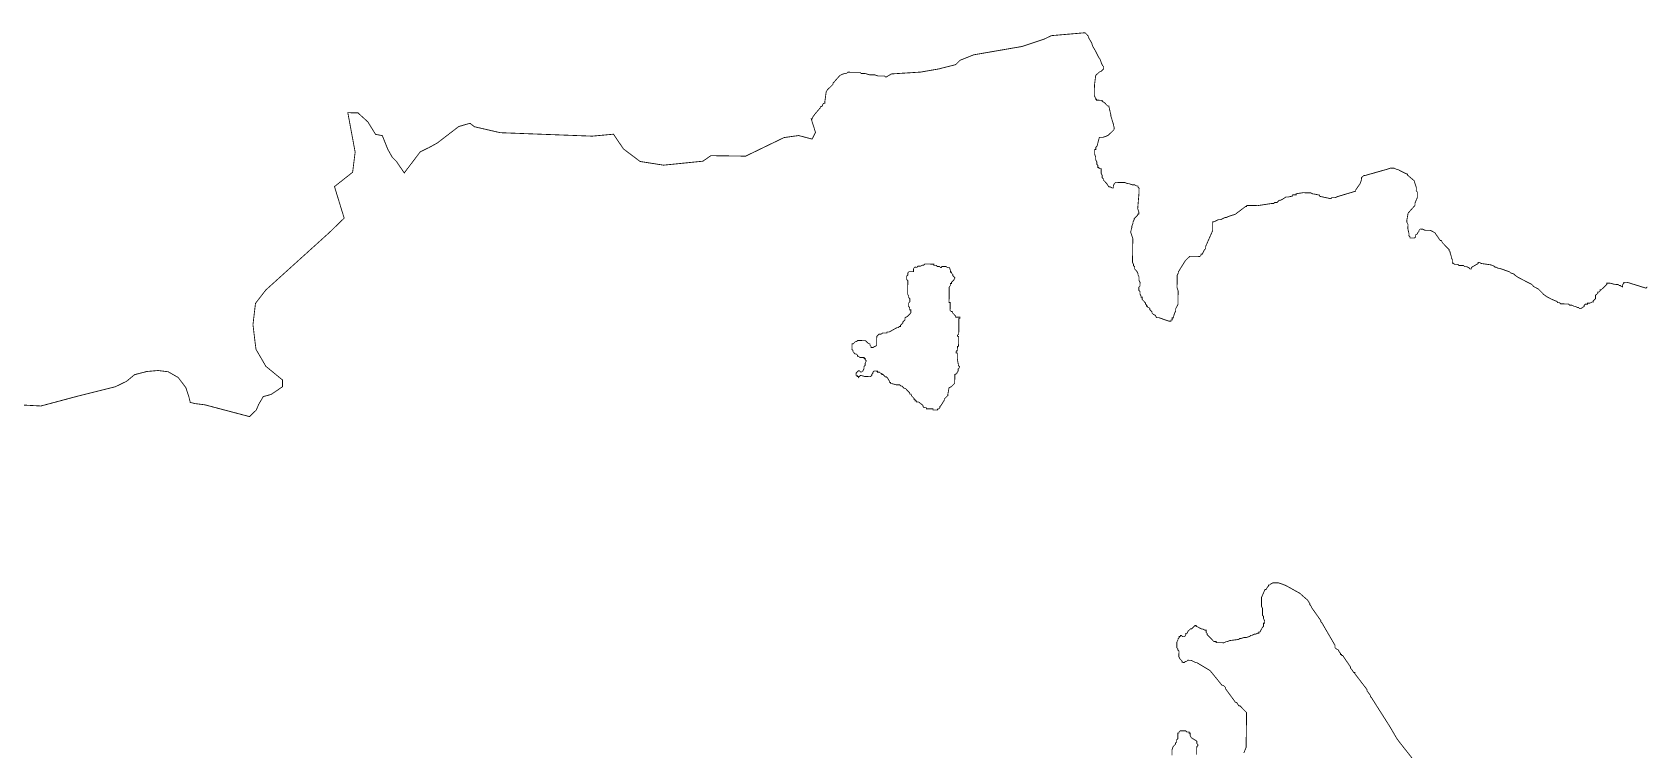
# Model space of a CAD drawing. Header units: metres. Extents: x 273899 to 302286, y 1977397 to 2102169.
# Drawn here: x 283138 to 288905, y 2051370 to 2053932 of the extents above; entities that cross this region are included whole.
import ezdxf

# ---------------------------------------------------------------- set-up
doc = ezdxf.new("R2010")
doc.units = ezdxf.units.M
doc.header["$MEASUREMENT"] = 0
doc.layers.add('HAZARDS LINE', color=1, linetype='Continuous')

msp = doc.modelspace()

# ---------------------------------------------------------------- linework, layer by layer
at = {"layer": 'HAZARDS LINE', "lineweight": 0}
for points in [[(288903.7, 2053023.7, 3, 3, 0), (288899.6, 2053018.3, 3, 3, 0), (288831.8, 2053039.3, 3, 3, 0), (288819.7, 2053039.4, 3, 3, 0), (288819.7, 2053035.4, 3, 3, 0), (288815.6, 2053031.5, 3, 3, 0), (288815.5, 2053023.4, 3, 3, 0), (288811.5, 2053023.5, 3, 3, 0), (288807.6, 2053027.6, 3, 3, 0), (288803.6, 2053027.6, 3, 3, 0), (288799.6, 2053031.7, 3, 3, 0), (288787.6, 2053031.8, 3, 3, 0), (288771.6, 2053036, 3, 3, 0), (288759.6, 2053036.2, 3, 3, 0), (288759.6, 2053032.2, 3, 3, 0), (288755.5, 2053028.2, 3, 3, 0), (288743.3, 2053016.4, 3, 3, 0), (288739.3, 2053012.4, 3, 3, 0), (288735.3, 2053012.5, 3, 3, 0), (288735.2, 2053008.5, 3, 3, 0), (288731.1, 2053004.5, 3, 3, 0), (288727.1, 2053004.6, 3, 3, 0), (288727.1, 2053000.6, 3, 3, 0), (288723, 2052996.6, 3, 3, 0), (288719, 2052992.7, 3, 3, 0), (288718.8, 2052980.6, 3, 3, 0), (288714.7, 2052976.7, 3, 3, 0), (288710.7, 2052972.7, 3, 3, 0), (288710.6, 2052968.7, 3, 3, 0), (288706.6, 2052968.8, 3, 3, 0), (288698.6, 2052964.9, 3, 3, 0), (288690.5, 2052965, 3, 3, 0), (288690.5, 2052961, 3, 3, 0), (288682.5, 2052961.1, 3, 3, 0), (288678.4, 2052957.1, 3, 3, 0), (288678.4, 2052953.1, 3, 3, 0), (288666.2, 2052945.3, 3, 3, 0), (288662.2, 2052945.3, 3, 3, 0), (288658.3, 2052949.4, 3, 3, 0), (288654.3, 2052949.4, 3, 3, 0), (288646.3, 2052953.6, 3, 3, 0), (288642.3, 2052953.6, 3, 3, 0), (288634.4, 2052957.7, 3, 3, 0), (288626.4, 2052957.8, 3, 3, 0), (288622.4, 2052961.9, 3, 3, 0), (288594.4, 2052962.3, 3, 3, 0), (288590.4, 2052966.3, 3, 3, 0), (288582.4, 2052966.4, 3, 3, 0), (288582.4, 2052970.4, 3, 3, 0), (288562.5, 2052978.7, 3, 3, 0), (288546.6, 2052986.9, 3, 3, 0), (288534.7, 2052995.1, 3, 3, 0), (288530.7, 2052999.2, 3, 3, 0), (288514.9, 2053015.4, 3, 3, 0), (288499, 2053023.6, 3, 3, 0), (288491.1, 2053031.8, 3, 3, 0), (288475.2, 2053040, 3, 3, 0), (288443.4, 2053056.4, 3, 3, 0), (288431.5, 2053064.6, 3, 3, 0), (288427.5, 2053068.7, 3, 3, 0), (288415.5, 2053072.8, 3, 3, 0), (288411.6, 2053076.9, 3, 3, 0), (288375.7, 2053089.4, 3, 3, 0), (288371.7, 2053089.4, 3, 3, 0), (288363.7, 2053093.6, 3, 3, 0), (288359.7, 2053093.6, 3, 3, 0), (288355.8, 2053097.7, 3, 3, 0), (288343.8, 2053101.8, 3, 3, 0), (288311.8, 2053106.3, 3, 3, 0), (288303.9, 2053110.4, 3, 3, 0), (288299.9, 2053110.4, 3, 3, 0), (288299.8, 2053106.4, 3, 3, 0), (288279.6, 2053094.7, 3, 3, 0), (288275.6, 2053090.7, 3, 3, 0), (288275.5, 2053086.7, 3, 3, 0), (288271.5, 2053086.8, 3, 3, 0), (288267.5, 2053090.8, 3, 3, 0), (288259.6, 2053094.9, 3, 3, 0), (288251.6, 2053095.1, 3, 3, 0), (288247.6, 2053099.1, 3, 3, 0), (288231.6, 2053099.3, 3, 3, 0), (288227.6, 2053103.4, 3, 3, 0), (288215.6, 2053103.5, 3, 3, 0), (288211.7, 2053107.6, 3, 3, 0), (288207.7, 2053107.7, 3, 3, 0), (288207.8, 2053119.7, 3, 3, 0), (288203.9, 2053127.7, 3, 3, 0), (288204, 2053131.7, 3, 3, 0), (288200.1, 2053143.8, 3, 3, 0), (288200.2, 2053147.8, 3, 3, 0), (288196.2, 2053151.9, 3, 3, 0), (288196.3, 2053155.9, 3, 3, 0), (288192.3, 2053160, 3, 3, 0), (288188.4, 2053164, 3, 3, 0), (288172.6, 2053180.2, 3, 3, 0), (288168.7, 2053188.3, 3, 3, 0), (288164.7, 2053188.4, 3, 3, 0), (288145, 2053216.7, 3, 3, 0), (288129.1, 2053224.9, 3, 3, 0), (288109.1, 2053225.2, 3, 3, 0), (288101.1, 2053229.3, 3, 3, 0), (288093.1, 2053229.4, 3, 3, 0), (288089, 2053225.4, 3, 3, 0), (288089, 2053221.4, 3, 3, 0), (288084.9, 2053217.5, 3, 3, 0), (288080.8, 2053209.5, 3, 3, 0), (288076.8, 2053209.6, 3, 3, 0), (288076.7, 2053201.6, 3, 3, 0), (288072.6, 2053197.6, 3, 3, 0), (288056.6, 2053197.8, 3, 3, 0), (288056.7, 2053201.8, 3, 3, 0), (288052.7, 2053205.9, 3, 3, 0), (288052.8, 2053213.9, 3, 3, 0), (288049, 2053230, 3, 3, 0), (288049.3, 2053246, 3, 3, 0), (288045.4, 2053254.1, 3, 3, 0), (288045.5, 2053262.1, 3, 3, 0), (288049.8, 2053286.1, 3, 3, 0), (288074.2, 2053313.8, 3, 3, 0), (288074.3, 2053321.8, 3, 3, 0), (288082.6, 2053341.7, 3, 3, 0), (288082.8, 2053361.8, 3, 3, 0), (288078.9, 2053365.8, 3, 3, 0), (288079.1, 2053377.8, 3, 3, 0), (288075.2, 2053389.9, 3, 3, 0), (288071.4, 2053402, 3, 3, 0), (288047.6, 2053422.3, 3, 3, 0), (288047.6, 2053426.3, 3, 3, 0), (288043.6, 2053426.4, 3, 3, 0), (288027.7, 2053434.6, 3, 3, 0), (288011.8, 2053442.8, 3, 3, 0), (288007.8, 2053442.9, 3, 3, 0), (287999.8, 2053447, 3, 3, 0), (287987.8, 2053447.2, 3, 3, 0), (287975.8, 2053443.3, 3, 3, 0), (287895.3, 2053420.4, 3, 3, 0), (287891.3, 2053420.4, 3, 3, 0), (287887.3, 2053416.5, 3, 3, 0), (287883.2, 2053412.5, 3, 3, 0), (287883.1, 2053404.5, 3, 3, 0), (287878.9, 2053392.5, 3, 3, 0), (287862.6, 2053368.7, 3, 3, 0), (287862.5, 2053364.7, 3, 3, 0), (287798.2, 2053345.5, 3, 3, 0), (287790.1, 2053341.6, 3, 3, 0), (287778.1, 2053341.8, 3, 3, 0), (287774, 2053337.8, 3, 3, 0), (287734.1, 2053346.4, 3, 3, 0), (287734.1, 2053350.4, 3, 3, 0), (287714.2, 2053354.6, 3, 3, 0), (287710.2, 2053354.7, 3, 3, 0), (287702.2, 2053358.8, 3, 3, 0), (287674.2, 2053359.2, 3, 3, 0), (287650.1, 2053355.5, 3, 3, 0), (287650, 2053351.5, 3, 3, 0), (287638, 2053351.6, 3, 3, 0), (287637.9, 2053347.6, 3, 3, 0), (287621.9, 2053343.8, 3, 3, 0), (287613.9, 2053344, 3, 3, 0), (287601.7, 2053336.1, 3, 3, 0), (287593.7, 2053332.2, 3, 3, 0), (287589.7, 2053332.3, 3, 3, 0), (287581.5, 2053324.3, 3, 3, 0), (287573.5, 2053324.5, 3, 3, 0), (287569.5, 2053320.5, 3, 3, 0), (287561.5, 2053320.6, 3, 3, 0), (287513.3, 2053313.2, 3, 3, 0), (287473.2, 2053313.8, 3, 3, 0), (287473.2, 2053309.8, 3, 3, 0), (287469.2, 2053309.8, 3, 3, 0), (287432.8, 2053282.2, 3, 3, 0), (287408.6, 2053274.6, 3, 3, 0), (287400.5, 2053270.7, 3, 3, 0), (287396.5, 2053270.7, 3, 3, 0), (287380.4, 2053262.9, 3, 3, 0), (287372.4, 2053263, 3, 3, 0), (287356.3, 2053255.2, 3, 3, 0), (287352.3, 2053255.3, 3, 3, 0), (287351.8, 2053223.2, 3, 3, 0), (287327.1, 2053167.4, 3, 3, 0), (287327, 2053159.4, 3, 3, 0), (287322.9, 2053155.5, 3, 3, 0), (287314.7, 2053139.6, 3, 3, 0), (287310.7, 2053139.6, 3, 3, 0), (287310.6, 2053135.6, 3, 3, 0), (287306.5, 2053131.7, 3, 3, 0), (287270.5, 2053132.1, 3, 3, 0), (287266.4, 2053128.2, 3, 3, 0), (287258.3, 2053120.3, 3, 3, 0), (287254.3, 2053116.3, 3, 3, 0), (287229.7, 2053076.6, 3, 3, 0), (287229.6, 2053072.6, 3, 3, 0), (287225.5, 2053064.6, 3, 3, 0), (287224.9, 2053020.5, 3, 3, 0), (287228.8, 2053008.5, 3, 3, 0), (287228.2, 2052960.4, 3, 3, 0), (287224, 2052952.4, 3, 3, 0), (287219.9, 2052944.5, 3, 3, 0), (287219.8, 2052936.5, 3, 3, 0), (287215.7, 2052928.5, 3, 3, 0), (287211.5, 2052912.5, 3, 3, 0), (287207.5, 2052912.6, 3, 3, 0), (287207.4, 2052904.6, 3, 3, 0), (287203.4, 2052904.6, 3, 3, 0), (287203.3, 2052900.6, 3, 3, 0), (287195.3, 2052900.7, 3, 3, 0), (287159.4, 2052913.2, 3, 3, 0), (287151.4, 2052913.3, 3, 3, 0), (287147.5, 2052921.4, 3, 3, 0), (287139.5, 2052925.5, 3, 3, 0), (287135.6, 2052929.6, 3, 3, 0), (287135.6, 2052933.6, 3, 3, 0), (287131.7, 2052937.6, 3, 3, 0), (287127.7, 2052941.7, 3, 3, 0), (287127.8, 2052945.7, 3, 3, 0), (287123.8, 2052949.8, 3, 3, 0), (287119.8, 2052949.8, 3, 3, 0), (287119.9, 2052953.8, 3, 3, 0), (287115.9, 2052953.9, 3, 3, 0), (287115.9, 2052957.9, 3, 3, 0), (287112, 2052961.9, 3, 3, 0), (287112, 2052965.9, 3, 3, 0), (287104.1, 2052974.1, 3, 3, 0), (287100.2, 2052978.1, 3, 3, 0), (287100.3, 2052986.1, 3, 3, 0), (287096.3, 2052986.2, 3, 3, 0), (287096.3, 2052990.2, 3, 3, 0), (287092.4, 2052998.3, 3, 3, 0), (287092.5, 2053006.3, 3, 3, 0), (287088.6, 2053010.3, 3, 3, 0), (287088.8, 2053022.4, 3, 3, 0), (287092.8, 2053026.3, 3, 3, 0), (287093, 2053038.3, 3, 3, 0), (287089.1, 2053046.4, 3, 3, 0), (287089.2, 2053058.4, 3, 3, 0), (287085.3, 2053066.5, 3, 3, 0), (287085.4, 2053070.5, 3, 3, 0), (287081.5, 2053078.6, 3, 3, 0), (287073.6, 2053086.7, 3, 3, 0), (287073.7, 2053094.7, 3, 3, 0), (287069.7, 2053098.7, 3, 3, 0), (287069.8, 2053102.8, 3, 3, 0), (287065.9, 2053110.8, 3, 3, 0), (287067, 2053194.9, 3, 3, 0), (287059.3, 2053219.1, 3, 3, 0), (287063.5, 2053235.1, 3, 3, 0), (287063.6, 2053239.1, 3, 3, 0), (287067.8, 2053251, 3, 3, 0), (287067.8, 2053255, 3, 3, 0), (287071.9, 2053263, 3, 3, 0), (287072, 2053267, 3, 3, 0), (287076, 2053271, 3, 3, 0), (287084.1, 2053278.9, 3, 3, 0), (287084.2, 2053282.9, 3, 3, 0), (287088.2, 2053282.8, 3, 3, 0), (287088.3, 2053290.8, 3, 3, 0), (287084.5, 2053302.9, 3, 3, 0), (287089.2, 2053358.9, 3, 3, 0), (287089.4, 2053375, 3, 3, 0), (287085.5, 2053379, 3, 3, 0), (287085.5, 2053383, 3, 3, 0), (287081.5, 2053383.1, 3, 3, 0), (287073.6, 2053387.2, 3, 3, 0), (287065.6, 2053387.3, 3, 3, 0), (287053.6, 2053391.5, 3, 3, 0), (287049.6, 2053391.5, 3, 3, 0), (287037.6, 2053395.7, 3, 3, 0), (287005.6, 2053396.1, 3, 3, 0), (287001.5, 2053392.2, 3, 3, 0), (286997.4, 2053384.2, 3, 3, 0), (286997.3, 2053376.2, 3, 3, 0), (286993.3, 2053376.2, 3, 3, 0), (286985.3, 2053380.4, 3, 3, 0), (286981.3, 2053380.4, 3, 3, 0), (286973.5, 2053392.5, 3, 3, 0), (286961.6, 2053404.7, 3, 3, 0), (286961.7, 2053408.7, 3, 3, 0), (286957.7, 2053412.8, 3, 3, 0), (286957.8, 2053420.8, 3, 3, 0), (286953.9, 2053428.9, 3, 3, 0), (286954.1, 2053444.9, 3, 3, 0), (286946.1, 2053445, 3, 3, 0), (286946.2, 2053449, 3, 3, 0), (286942.2, 2053449.1, 3, 3, 0), (286942.3, 2053457.1, 3, 3, 0), (286938.3, 2053461.1, 3, 3, 0), (286938.4, 2053469.1, 3, 3, 0), (286934.5, 2053477.2, 3, 3, 0), (286934.6, 2053485.2, 3, 3, 0), (286930.8, 2053497.3, 3, 3, 0), (286931, 2053513.3, 3, 3, 0), (286935, 2053513.3, 3, 3, 0), (286935.1, 2053521.3, 3, 3, 0), (286939.2, 2053525.2, 3, 3, 0), (286947.6, 2053557.2, 3, 3, 0), (286959.6, 2053557, 3, 3, 0), (286971.7, 2053560.9, 3, 3, 0), (286979.8, 2053564.8, 3, 3, 0), (286983.8, 2053568.7, 3, 3, 0), (287000.1, 2053584.5, 3, 3, 0), (287000.2, 2053592.5, 3, 3, 0), (286996.4, 2053608.6, 3, 3, 0), (286992.5, 2053620.7, 3, 3, 0), (286988.7, 2053632.8, 3, 3, 0), (286988.7, 2053636.8, 3, 3, 0), (286981.2, 2053668.9, 3, 3, 0), (286977.2, 2053669, 3, 3, 0), (286973.2, 2053673, 3, 3, 0), (286969.3, 2053677.1, 3, 3, 0), (286965.3, 2053681.2, 3, 3, 0), (286957.3, 2053685.3, 3, 3, 0), (286957.4, 2053689.3, 3, 3, 0), (286937.4, 2053689.5, 3, 3, 0), (286937.4, 2053693.5, 3, 3, 0), (286933.4, 2053693.6, 3, 3, 0), (286933.5, 2053697.6, 3, 3, 0), (286929.6, 2053705.7, 3, 3, 0), (286930, 2053741.7, 3, 3, 0), (286934.5, 2053777.7, 3, 3, 0), (286938.6, 2053781.7, 3, 3, 0), (286946.7, 2053789.6, 3, 3, 0), (286954.8, 2053793.5, 3, 3, 0), (286958.8, 2053797.4, 3, 3, 0), (286962.9, 2053801.4, 3, 3, 0), (286963, 2053809.4, 3, 3, 0), (286959, 2053813.5, 3, 3, 0), (286955.1, 2053821.5, 3, 3, 0), (286951.3, 2053833.6, 3, 3, 0), (286943.4, 2053845.7, 3, 3, 0), (286935.7, 2053861.9, 3, 3, 0), (286923.9, 2053882.1, 3, 3, 0), (286920.1, 2053894.1, 3, 3, 0), (286908.3, 2053914.3, 3, 3, 0), (286908.4, 2053918.3, 3, 3, 0), (286900.5, 2053926.4, 3, 3, 0), (286896.5, 2053930.5, 3, 3, 0), (286776.2, 2053920.1, 3, 3, 0), (286752, 2053908.4, 3, 3, 0), (286671.5, 2053881.4, 3, 3, 0), (286498.8, 2053851.6, 3, 3, 0), (286450.5, 2053832.3, 3, 3, 0), (286434.2, 2053816.4, 3, 3, 0), (286373.9, 2053801.2, 3, 3, 0), (286309.7, 2053790, 3, 3, 0), (286205.4, 2053783.4, 3, 3, 0), (286185.3, 2053771.7, 3, 3, 0), (286181.3, 2053775.7, 3, 3, 0), (286157.3, 2053776, 3, 3, 0), (286145.3, 2053780.2, 3, 3, 0), (286125.3, 2053780.5, 3, 3, 0), (286113.3, 2053784.6, 3, 3, 0), (286097.3, 2053784.9, 3, 3, 0), (286093.3, 2053788.9, 3, 3, 0), (286049.3, 2053789.5, 3, 3, 0), (286045.2, 2053785.5, 3, 3, 0), (286041.2, 2053785.6, 3, 3, 0), (286029.1, 2053781.8, 3, 3, 0), (286021.1, 2053777.9, 3, 3, 0), (285996.7, 2053750.1, 3, 3, 0), (285996.6, 2053746.1, 3, 3, 0), (285988.5, 2053738.2, 3, 3, 0), (285976.3, 2053726.4, 3, 3, 0), (285972.2, 2053718.4, 3, 3, 0), (285967.8, 2053686.4, 3, 3, 0), (285967.7, 2053678.4, 3, 3, 0), (285963.7, 2053678.4, 3, 3, 0), (285959.6, 2053674.5, 3, 3, 0), (285959.6, 2053670.5, 3, 3, 0), (285955.5, 2053666.5, 3, 3, 0), (285951.5, 2053666.6, 3, 3, 0), (285951.4, 2053662.6, 3, 3, 0), (285931.1, 2053638.8, 3, 3, 0), (285922.9, 2053626.9, 3, 3, 0), (285922.9, 2053622.9, 3, 3, 0), (285918.9, 2053622.9, 3, 3, 0), (285934.2, 2053574.7, 3, 3, 0), (285921.9, 2053550.8, 3, 3, 0), (285874, 2053563.4, 3, 3, 0), (285821.8, 2053556.1, 3, 3, 0), (285684.7, 2053489.8, 3, 3, 0), (285560.5, 2053491.5, 3, 3, 0), (285532.2, 2053471.8, 3, 3, 0), (285391.8, 2053457.6, 3, 3, 0), (285307.9, 2053470.8, 3, 3, 0), (285248.4, 2053515.7, 3, 3, 0), (285213, 2053568.2, 3, 3, 0), (285136.8, 2053561.2, 3, 3, 0), (284808.4, 2053573.6, 3, 3, 0), (284716.6, 2053594.8, 3, 3, 0), (284700.7, 2053607.1, 3, 3, 0), (284660.5, 2053595.6, 3, 3, 0), (284583.6, 2053536.5, 3, 3, 0), (284555.3, 2053520.9, 3, 3, 0), (284523.1, 2053505.3, 3, 3, 0), (284466, 2053429.9, 3, 3, 0), (284438.5, 2053470.3, 3, 3, 0), (284422.7, 2053486.6, 3, 3, 0), (284407, 2053514.8, 3, 3, 0), (284387.6, 2053563.2, 3, 3, 0), (284363.6, 2053567.5, 3, 3, 0), (284336.2, 2053611.9, 3, 3, 0), (284300.6, 2053644.5, 3, 3, 0), (284264.5, 2053644.9, 3, 3, 0), (284290.7, 2053504.3, 3, 3, 0), (284281.7, 2053432.3, 3, 3, 0), (284216.9, 2053381.1, 3, 3, 0), (284251.5, 2053268.4, 3, 3, 0), (284235.2, 2053252.6, 3, 3, 0), (284198.7, 2053217.1, 3, 3, 0), (283971.6, 2053011.7, 3, 3, 0), (283934.9, 2052964.1, 3, 3, 0), (283925.9, 2052888.1, 3, 3, 0), (283933.1, 2052827.9, 3, 3, 0), (283936.8, 2052799.8, 3, 3, 0), (283972, 2052739.2, 3, 3, 0), (284031.5, 2052690.4, 3, 3, 0), (284031.1, 2052666.3, 3, 3, 0), (283990.7, 2052638.8, 3, 3, 0), (283962.6, 2052631.2, 3, 3, 0), (283946.2, 2052603.3, 3, 3, 0), (283937.9, 2052583.4, 3, 3, 0), (283913.5, 2052559.7, 3, 3, 0), (283753.8, 2052601.9, 3, 3, 0), (283717.8, 2052606.4, 3, 3, 0), (283701.9, 2052610.6, 3, 3, 0), (283698.1, 2052626.7, 3, 3, 0), (283686.5, 2052662.9, 3, 3, 0), (283659, 2052699.3, 3, 3, 0), (283623.2, 2052719.8, 3, 3, 0), (283587.2, 2052724.3, 3, 3, 0), (283547.1, 2052720.8, 3, 3, 0), (283502.9, 2052709.4, 3, 3, 0), (283474.5, 2052685.7, 3, 3, 0), (283434.2, 2052666.2, 3, 3, 0), (283297.5, 2052632, 3, 3, 0), (283168.8, 2052597.6, 3, 3, 0), (283068.8, 2052603, 3, 3, 0)], [(287463.3, 2051358.5, 3, 3, 0), (287471.5, 2051378.4, 3, 3, 0), (287473.2, 2051502.6, 3, 3, 0), (287449.5, 2051526.9, 3, 3, 0), (287445.5, 2051527, 3, 3, 0), (287437.6, 2051539.1, 3, 3, 0), (287433.6, 2051539.2, 3, 3, 0), (287398.2, 2051587.7, 3, 3, 0), (287398.3, 2051591.7, 3, 3, 0), (287394.3, 2051595.8, 3, 3, 0), (287390.3, 2051599.9, 3, 3, 0), (287386.3, 2051599.9, 3, 3, 0), (287382.4, 2051604, 3, 3, 0), (287343, 2051652.6, 3, 3, 0), (287295.3, 2051681.3, 3, 3, 0), (287291.3, 2051681.3, 3, 3, 0), (287275.4, 2051689.5, 3, 3, 0), (287263.3, 2051689.7, 3, 3, 0), (287259.3, 2051685.7, 3, 3, 0), (287255.3, 2051685.8, 3, 3, 0), (287251.2, 2051681.8, 3, 3, 0), (287243.2, 2051682, 3, 3, 0), (287243.3, 2051686, 3, 3, 0), (287235.4, 2051694.1, 3, 3, 0), (287231.5, 2051702.1, 3, 3, 0), (287231.7, 2051722.2, 3, 3, 0), (287227.8, 2051726.2, 3, 3, 0), (287227.8, 2051730.2, 3, 3, 0), (287223.9, 2051734.3, 3, 3, 0), (287224.1, 2051754.3, 3, 3, 0), (287228.2, 2051762.3, 3, 3, 0), (287228.3, 2051766.3, 3, 3, 0), (287232.4, 2051770.3, 3, 3, 0), (287232.4, 2051774.3, 3, 3, 0), (287236.4, 2051774.2, 3, 3, 0), (287236.5, 2051778.2, 3, 3, 0), (287240.5, 2051778.2, 3, 3, 0), (287244.4, 2051774.1, 3, 3, 0), (287252.4, 2051774, 3, 3, 0), (287256.6, 2051782, 3, 3, 0), (287256.6, 2051786, 3, 3, 0), (287260.6, 2051785.9, 3, 3, 0), (287264.7, 2051793.9, 3, 3, 0), (287268.8, 2051797.8, 3, 3, 0), (287272.8, 2051801.8, 3, 3, 0), (287276.8, 2051801.7, 3, 3, 0), (287285, 2051809.6, 3, 3, 0), (287289, 2051813.6, 3, 3, 0), (287293, 2051813.5, 3, 3, 0), (287293, 2051809.5, 3, 3, 0), (287297, 2051809.5, 3, 3, 0), (287312.9, 2051801.2, 3, 3, 0), (287316.9, 2051801.2, 3, 3, 0), (287324.9, 2051797.1, 3, 3, 0), (287328.9, 2051797, 3, 3, 0), (287328.8, 2051789, 3, 3, 0), (287332.7, 2051784.9, 3, 3, 0), (287332.7, 2051780.9, 3, 3, 0), (287340.6, 2051772.8, 3, 3, 0), (287344.5, 2051768.8, 3, 3, 0), (287348.5, 2051764.7, 3, 3, 0), (287356.4, 2051756.6, 3, 3, 0), (287364.4, 2051756.5, 3, 3, 0), (287364.3, 2051752.5, 3, 3, 0), (287392.4, 2051752.1, 3, 3, 0), (287400.4, 2051756, 3, 3, 0), (287404.4, 2051755.9, 3, 3, 0), (287412.5, 2051759.8, 3, 3, 0), (287440.6, 2051763.5, 3, 3, 0), (287444.6, 2051763.4, 3, 3, 0), (287448.7, 2051767.4, 3, 3, 0), (287452.7, 2051767.3, 3, 3, 0), (287464.7, 2051771.2, 3, 3, 0), (287472.8, 2051771.1, 3, 3, 0), (287484.8, 2051774.9, 3, 3, 0), (287488.9, 2051778.9, 3, 3, 0), (287492.9, 2051778.8, 3, 3, 0), (287501, 2051782.7, 3, 3, 0), (287505, 2051782.7, 3, 3, 0), (287513, 2051786.6, 3, 3, 0), (287517, 2051786.5, 3, 3, 0), (287517.1, 2051790.5, 3, 3, 0), (287521.1, 2051790.5, 3, 3, 0), (287529.3, 2051806.4, 3, 3, 0), (287533.4, 2051810.3, 3, 3, 0), (287533.5, 2051822.3, 3, 3, 0), (287537.5, 2051822.3, 3, 3, 0), (287537.6, 2051830.3, 3, 3, 0), (287533.7, 2051838.4, 3, 3, 0), (287533.9, 2051846.4, 3, 3, 0), (287529.9, 2051850.4, 3, 3, 0), (287530.2, 2051874.5, 3, 3, 0), (287526.3, 2051882.5, 3, 3, 0), (287526.7, 2051914.6, 3, 3, 0), (287539.1, 2051942.5, 3, 3, 0), (287543.1, 2051942.4, 3, 3, 0), (287547.3, 2051950.4, 3, 3, 0), (287551.3, 2051954.3, 3, 3, 0), (287551.4, 2051958.3, 3, 3, 0), (287555.4, 2051958.3, 3, 3, 0), (287559.4, 2051962.2, 3, 3, 0), (287567.5, 2051966.1, 3, 3, 0), (287587.5, 2051965.9, 3, 3, 0), (287611.4, 2051957.5, 3, 3, 0), (287663.2, 2051928.8, 3, 3, 0), (287690.9, 2051904.4, 3, 3, 0), (287698.7, 2051892.3, 3, 3, 0), (287698.7, 2051888.3, 3, 3, 0), (287702.6, 2051884.2, 3, 3, 0), (287706.5, 2051876.1, 3, 3, 0), (287738, 2051831.6, 3, 3, 0), (287737.9, 2051827.6, 3, 3, 0), (287741.9, 2051823.6, 3, 3, 0), (287788.9, 2051742.8, 3, 3, 0), (287788.8, 2051734.8, 3, 3, 0), (287792.7, 2051730.7, 3, 3, 0), (287800.7, 2051726.6, 3, 3, 0), (287804.6, 2051718.6, 3, 3, 0), (287808.5, 2051714.5, 3, 3, 0), (287808.5, 2051710.5, 3, 3, 0), (287812.5, 2051710.4, 3, 3, 0), (287812.4, 2051706.4, 3, 3, 0), (287816.4, 2051706.4, 3, 3, 0), (287844, 2051666, 3, 3, 0), (287843.9, 2051661.9, 3, 3, 0), (287847.8, 2051657.9, 3, 3, 0), (287855.7, 2051645.8, 3, 3, 0), (287859.7, 2051645.7, 3, 3, 0), (287859.7, 2051641.7, 3, 3, 0), (287903, 2051585, 3, 3, 0), (287902.9, 2051581, 3, 3, 0), (287914.7, 2051564.8, 3, 3, 0), (287914.7, 2051560.8, 3, 3, 0), (287918.6, 2051556.8, 3, 3, 0), (287985.3, 2051451.7, 3, 3, 0), (288008.8, 2051411.3, 3, 3, 0), (288020.6, 2051395.1, 3, 3, 0), (288071.9, 2051330.3, 3, 3, 0)], [(287206.7, 2051349.9, 3, 3, 0), (287207, 2051369.9, 3, 3, 0), (287211.2, 2051381.9, 3, 3, 0), (287215.2, 2051385.8, 3, 3, 0), (287219.3, 2051389.8, 3, 3, 0), (287219.3, 2051393.8, 3, 3, 0), (287223.4, 2051397.7, 3, 3, 0), (287223.5, 2051405.7, 3, 3, 0), (287227.6, 2051409.7, 3, 3, 0), (287227.8, 2051429.7, 3, 3, 0), (287231.8, 2051429.7, 3, 3, 0), (287231.9, 2051433.7, 3, 3, 0), (287235.9, 2051437.6, 3, 3, 0), (287256, 2051437.4, 3, 3, 0), (287259.9, 2051433.3, 3, 3, 0), (287267.9, 2051433.2, 3, 3, 0), (287267.9, 2051429.2, 3, 3, 0), (287271.9, 2051429.1, 3, 3, 0), (287271.8, 2051421.1, 3, 3, 0), (287275.7, 2051413, 3, 3, 0), (287295.6, 2051400.8, 3, 3, 0), (287295.4, 2051392.8, 3, 3, 0), (287299.4, 2051388.7, 3, 3, 0), (287299.3, 2051384.7, 3, 3, 0), (287295.3, 2051380.7, 3, 3, 0), (287294.9, 2051352.7, 3, 3, 0)]]:
    msp.add_lwpolyline(points, format="xyseb", dxfattribs=at)
at = {"layer": 'HAZARDS LINE', "lineweight": 0, "const_width": 3}
msp.add_lwpolyline([(286336.6, 2053104.5), (286324.6, 2053104.6), (286320.6, 2053100.7), (286316.6, 2053100.7), (286308.5, 2053096.8), (286300.5, 2053097), (286296.4, 2053093), (286288.4, 2053093.1), (286284.4, 2053089.2), (286284.2, 2053077.1), (286268.2, 2053077.3), (286264.1, 2053073.4), (286264, 2053065.4), (286259.9, 2053061.4), (286259.8, 2053049.4), (286263.7, 2053045.3), (286263.1, 2052997.3), (286267, 2052989.2), (286266.9, 2052985.2), (286270.9, 2052981.1), (286270.7, 2052969.1), (286266.7, 2052965.2), (286266.5, 2052953.1), (286270.5, 2052949.1), (286270.4, 2052941.1), (286274.4, 2052941), (286274.2, 2052929), (286266.1, 2052921.1), (286262, 2052917.1), (286254, 2052913.2), (286253.9, 2052905.2), (286245.7, 2052897.3), (286245.7, 2052893.3), (286241.6, 2052889.4), (286237.6, 2052885.4), (286237.5, 2052881.4), (286233.5, 2052881.5), (286229.5, 2052877.5), (286225.4, 2052877.6), (286197.2, 2052861.9), (286189.2, 2052862), (286189.1, 2052858), (286173.1, 2052858.2), (286169, 2052854.3), (286161, 2052854.4), (286157, 2052850.4), (286152.9, 2052846.5), (286152.5, 2052814.4), (286148.4, 2052810.5), (286144.4, 2052810.5), (286140.4, 2052806.6), (286132.4, 2052806.7), (286132.4, 2052810.7), (286128.5, 2052814.7), (286128.5, 2052818.7), (286120.6, 2052822.9), (286112.7, 2052831), (286084.6, 2052831.4), (286080.6, 2052827.4), (286076.5, 2052827.5), (286072.5, 2052823.5), (286068.4, 2052819.5), (286064.4, 2052819.6), (286064.2, 2052799.6), (286068.1, 2052795.5), (286068.1, 2052791.5), (286072, 2052787.4), (286076, 2052783.4), (286080, 2052783.3), (286083.9, 2052779.3), (286083.9, 2052775.3), (286087.9, 2052775.2), (286091.8, 2052771.1), (286107.8, 2052770.9), (286107.8, 2052766.9), (286111.8, 2052766.9), (286111.7, 2052762.9), (286115.7, 2052758.8), (286111.6, 2052750.9), (286111.5, 2052742.8), (286107.4, 2052738.9), (286107.3, 2052730.9), (286103.2, 2052722.9), (286099.1, 2052719), (286095.1, 2052719), (286091.2, 2052723.1), (286087.2, 2052723.1), (286083.1, 2052719.2), (286079.1, 2052715.2), (286079, 2052707.2), (286083, 2052707.2), (286082.9, 2052703.1), (286086.9, 2052703.1), (286086.9, 2052699.1), (286090.9, 2052703), (286095, 2052707), (286110.9, 2052702.8), (286131, 2052702.5), (286135, 2052706.5), (286135.1, 2052710.5), (286139.1, 2052714.4), (286139.2, 2052718.4), (286143.3, 2052722.4), (286155.3, 2052722.2), (286155.2, 2052718.2), (286163.2, 2052718.1), (286167.2, 2052714), (286171.2, 2052714), (286171.1, 2052710), (286175.1, 2052709.9), (286179.1, 2052705.9), (286183, 2052701.8), (286187.1, 2052701.8), (286191, 2052697.7), (286198.9, 2052685.6), (286198.8, 2052681.6), (286202.8, 2052681.5), (286202.8, 2052677.5), (286206.8, 2052677.5), (286222.7, 2052673.2), (286234.7, 2052673.1), (286238.7, 2052669), (286242.7, 2052669), (286250.6, 2052660.8), (286254.6, 2052660.8), (286258.6, 2052656.7), (286262.5, 2052652.7), (286270.4, 2052644.6), (286270.4, 2052640.5), (286274.4, 2052640.5), (286278.3, 2052632.4), (286286.2, 2052624.3), (286286.1, 2052620.3), (286290.1, 2052620.3), (286290.1, 2052616.2), (286294.1, 2052616.2), (286294, 2052612.2), (286302, 2052612.1), (286317.9, 2052599.8), (286317.9, 2052595.8), (286321.8, 2052591.8), (286329.8, 2052591.7), (286329.8, 2052587.7), (286353.8, 2052587.3), (286353.7, 2052583.3), (286369.8, 2052583.1), (286369.8, 2052587.1), (286373.8, 2052587.1), (286377.9, 2052591), (286377.9, 2052595), (286382, 2052599), (286394.3, 2052618.9), (286394.3, 2052622.9), (286398.4, 2052626.8), (286402.5, 2052630.8), (286406.5, 2052634.7), (286406.6, 2052638.7), (286410.9, 2052662.7), (286419, 2052666.6), (286423, 2052670.6), (286431.1, 2052678.5), (286431.6, 2052710.5), (286435.6, 2052710.5), (286435.6, 2052714.5), (286439.6, 2052714.4), (286439.7, 2052718.4), (286443.7, 2052722.4), (286443.8, 2052730.4), (286447.9, 2052734.4), (286448, 2052738.4), (286444, 2052742.4), (286444.1, 2052746.4), (286440.3, 2052766.5), (286440.6, 2052786.5), (286436.6, 2052786.6), (286436.7, 2052794.6), (286440.7, 2052794.6), (286440.9, 2052810.6), (286444.9, 2052810.5), (286445.4, 2052846.6), (286441.4, 2052846.6), (286441.4, 2052850.6), (286445.5, 2052854.6), (286446.2, 2052910.7), (286450.2, 2052910.6), (286450.3, 2052914.6), (286434.3, 2052914.9), (286434.3, 2052918.9), (286426.4, 2052927), (286422.5, 2052931), (286422.5, 2052935), (286418.5, 2052935.1), (286414.6, 2052939.2), (286414.9, 2052967.2), (286410.9, 2052967.3), (286411.7, 2053023.3), (286415.7, 2053027.3), (286415.8, 2053035.3), (286419.9, 2053035.3), (286419.9, 2053039.3), (286428, 2053047.2), (286432.1, 2053055.1), (286428.2, 2053059.2), (286424.2, 2053063.2), (286424.3, 2053067.3), (286420.3, 2053071.3), (286420.4, 2053075.3), (286416.4, 2053075.4), (286416.4, 2053079.4), (286412.6, 2053091.5), (286404.6, 2053091.6), (286400.6, 2053095.6), (286384.6, 2053095.8), (286384.5, 2053091.8), (286380.5, 2053091.9), (286376.6, 2053095.9), (286368.6, 2053096), (286364.6, 2053100.1), (286356.6, 2053100.2), (286356.7, 2053104.2)], close=True, dxfattribs=at)

doc.saveas('drawing.dxf')
